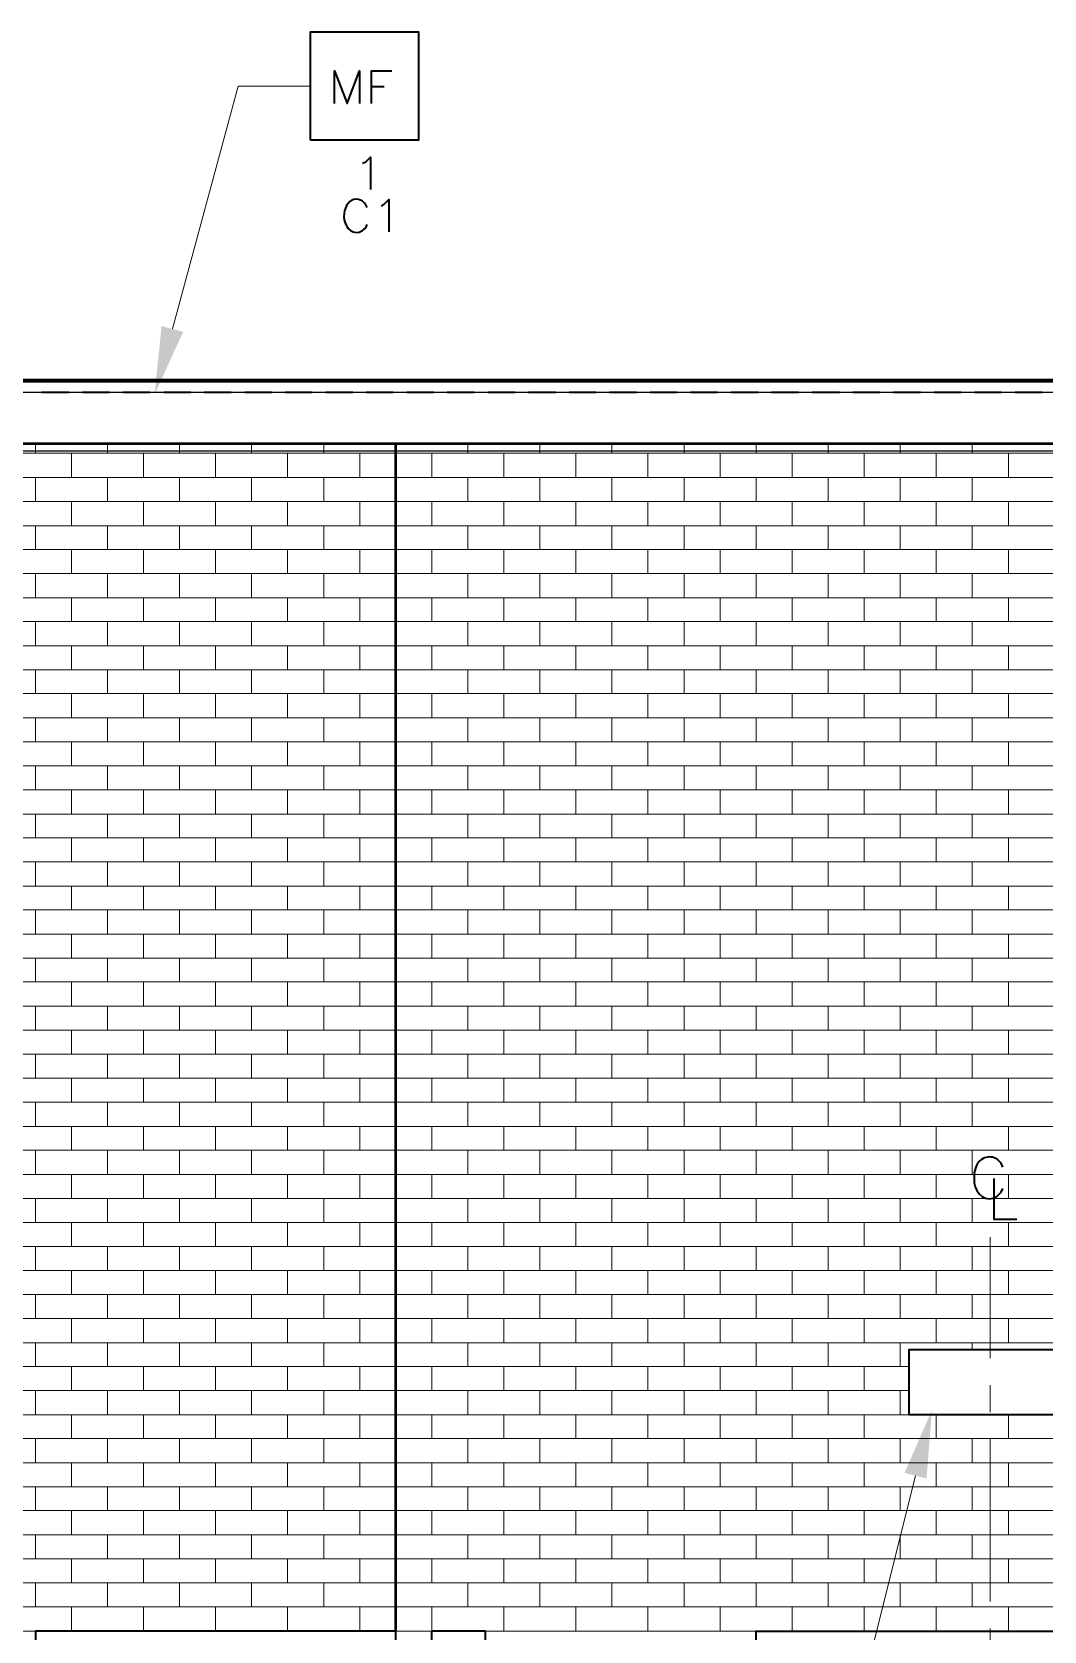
# Model space of a CAD drawing. Header units: inches. Extents: x 5 to 516, y -193 to 129.
# Drawn here: x 113.77 to 123.13, y -90.95 to -76.16 of the extents above; entities that cross this region are included whole.
import ezdxf

# ---------------------------------------------------------------- set-up
doc = ezdxf.new("R2010")
doc.units = ezdxf.units.IN
doc.header["$MEASUREMENT"] = 0
for name, color, linetype in [('Highlight', 210, 'Continuous'), ('PDF4_Geometry', 7, 'Continuous'), ('PDF4_Solid Fills', 7, 'Continuous')]:
    doc.layers.add(name, color=color, linetype=linetype)

msp = doc.modelspace()

# ---------------------------------------------------------------- linework, layer by layer
at = {"layer": 'Highlight'}
for p, q in [((23.3387434, -79.4896516), (137.6392915, -79.4896516)), ((23.3387518, -80.0329832), (138.0451299, -80.0329832))]:
    msp.add_line(p, q, dxfattribs=at)
at = {"layer": 'PDF4_Geometry', "lineweight": 35}
for points in [[(116.3420891, -77.1596478), (116.3420891, -76.1596478), (117.3420892, -76.1596478), (117.3420892, -77.1596478)], [(123.3820914, -88.3463172), (123.3820914, -88.9496506), (121.8820913, -88.9496506), (121.8820913, -88.3463172)], [(117.4620911, -90.9496507), (117.4620911, -91.4496508), (117.9620911, -91.4496508), (117.9620911, -90.9496507)]]:
    msp.add_lwpolyline(points, close=True, dxfattribs=at)
for points in [[(116.5654235, -76.8196481), (116.5654235, -76.5196481), (116.6820902, -76.8196481), (116.7954235, -76.5196481), (116.7954235, -76.8196481)], [(116.9087565, -76.8196481), (116.9087565, -76.5196481), (117.0954231, -76.5196481)], [(116.9087565, -76.6629844), (117.0254231, -76.6629844)], [(116.8254231, -77.3729827), (116.8554231, -77.3596494), (116.8987565, -77.316316), (116.8987565, -77.616316)], [(116.9987562, -77.7696502), (117.0254229, -77.7529835), (117.0687562, -77.7096502), (117.0687562, -78.0096502)], [(116.8254247, -77.9963163), (116.8554248, -77.9696497), (116.8687581, -77.9396497)], [(113.8587583, -79.4896516), (114.1087583, -79.4896516)], [(114.2354232, -79.4896516), (114.4854232, -79.4896516)], [(114.6087583, -79.4896516), (114.8587583, -79.4896516)], [(114.9854232, -79.4896516), (115.2354233, -79.4896516)], [(115.3587584, -79.4896516), (115.6087584, -79.4896516)], [(115.7354233, -79.4896516), (115.9854233, -79.4896516)], [(116.1087584, -79.4896516), (116.3587585, -79.4896516)], [(116.4854234, -79.4896516), (116.7354234, -79.4896516)], [(116.8587585, -79.4896516), (117.1087585, -79.4896516)], [(117.2354234, -79.4896516), (117.4854234, -79.4896516)], [(117.6087586, -79.4896516), (117.8587586, -79.4896516)], [(117.9854235, -79.4896516), (118.2354235, -79.4896516)], [(118.3587586, -79.4896516), (118.6087586, -79.4896516)], [(118.7354235, -79.4896516), (118.9854236, -79.4896516)], [(119.1087587, -79.4896516), (119.3587587, -79.4896516)], [(119.4854236, -79.4896516), (119.7354236, -79.4896516)], [(119.8587587, -79.4896516), (120.1087588, -79.4896516)], [(120.2354237, -79.4896516), (120.4854237, -79.4896516)], [(120.6087588, -79.4896516), (120.8587588, -79.4896516)], [(120.9854237, -79.4896516), (121.2354237, -79.4896516)], [(121.3587589, -79.4896516), (121.6087589, -79.4896516)], [(121.7354238, -79.4896516), (121.9854238, -79.4896516)], [(122.1120921, -79.4896516), (122.3620921, -79.4896516)], [(122.4854238, -79.4896516), (122.7354239, -79.4896516)], [(122.8620922, -79.4896516), (123.1120922, -79.4896516)], [(122.6654233, -86.7629845), (122.6654233, -87.1396512), (122.8787567, -87.1396512)], [(122.6954233, -86.9263153), (122.73209, -86.8896486), (122.7487567, -86.8563153)], [(117.1320909, -98.2829846), (117.1320909, -90.9496507), (113.7987573, -90.9496507), (113.7987573, -98.2829846)], [(120.4654245, -98.2829846), (120.4654245, -90.9496507), (124.7987582, -90.9496507), (124.7987582, -98.2829846)]]:
    msp.add_lwpolyline(points, dxfattribs=at)
at = {"layer": 'PDF4_Geometry', "lineweight": 15}
for points in [[(115.0654234, -78.9063182), (115.6754234, -76.6596514), (116.3420902, -76.6596514)], [(113.7987573, -80.0563156), (113.7987573, -79.9696489)], [(114.465424, -80.0563156), (114.465424, -79.9696489)], [(115.1320907, -80.0563156), (115.1320907, -79.9696489)], [(115.7987575, -80.0563156), (115.7987575, -79.9696489)], [(116.4654242, -80.0563156), (116.4654242, -79.9696489)], [(117.1320909, -80.0563156), (117.1320909, -79.9696489)], [(117.7987576, -80.0563156), (117.7987576, -79.9696489)], [(118.4654243, -80.0563156), (118.4654243, -79.9696489)], [(119.1320911, -80.0563156), (119.1320911, -79.9696489)], [(119.7987578, -80.0563156), (119.7987578, -79.9696489)], [(120.4654245, -80.0563156), (120.4654245, -79.9696489)], [(121.1320912, -80.0563156), (121.1320912, -79.9696489)], [(121.7987579, -80.0563156), (121.7987579, -79.9696489)], [(122.4654247, -80.0563156), (122.4654247, -79.9696489)], [(107.4654268, -80.0563154), (117.1320943, -80.0563154), (124.7987616, -80.0563154), (132.1320955, -80.0563154)], [(114.1320907, -80.27965), (114.1320907, -80.0563166)], [(114.7987574, -80.27965), (114.7987574, -80.0563166)], [(115.4654241, -80.27965), (115.4654241, -80.0563166)], [(116.1320908, -80.27965), (116.1320908, -80.0563166)], [(116.7987575, -80.27965), (116.7987575, -80.0563166)], [(117.4654243, -80.27965), (117.4654243, -80.0563166)], [(118.132091, -80.27965), (118.132091, -80.0563166)], [(118.7987577, -80.27965), (118.7987577, -80.0563166)], [(119.4654244, -80.27965), (119.4654244, -80.0563166)], [(120.1320911, -80.27965), (120.1320911, -80.0563166)], [(120.7987579, -80.27965), (120.7987579, -80.0563166)], [(121.4654246, -80.27965), (121.4654246, -80.0563166)], [(122.1320913, -80.27965), (122.1320913, -80.0563166)], [(122.798758, -80.27965), (122.798758, -80.0563166)], [(107.4654268, -80.2796488), (117.1320943, -80.2796488), (124.7987616, -80.2796488), (132.1320955, -80.2796488)], [(113.7987573, -80.5029844), (113.7987573, -80.2796511)], [(114.465424, -80.5029844), (114.465424, -80.2796511)], [(115.1320907, -80.5029844), (115.1320907, -80.2796511)], [(115.7987575, -80.5029844), (115.7987575, -80.2796511)], [(116.4654242, -80.5029844), (116.4654242, -80.2796511)], [(117.1320909, -80.5029844), (117.1320909, -80.2796511)], [(117.7987576, -80.5029844), (117.7987576, -80.2796511)], [(118.4654243, -80.5029844), (118.4654243, -80.2796511)], [(119.1320911, -80.5029844), (119.1320911, -80.2796511)], [(119.7987578, -80.5029844), (119.7987578, -80.2796511)], [(120.4654245, -80.5029844), (120.4654245, -80.2796511)], [(121.1320912, -80.5029844), (121.1320912, -80.2796511)], [(121.7987579, -80.5029844), (121.7987579, -80.2796511)], [(122.4654247, -80.5029844), (122.4654247, -80.2796511)], [(107.4654268, -80.5029821), (117.1320943, -80.5029821), (124.7987616, -80.5029821), (132.1320955, -80.5029821)], [(114.1320907, -80.7263155), (114.1320907, -80.5029821)], [(114.7987574, -80.7263155), (114.7987574, -80.5029821)], [(115.4654241, -80.7263155), (115.4654241, -80.5029821)], [(116.1320908, -80.7263155), (116.1320908, -80.5029821)], [(116.7987575, -80.7263155), (116.7987575, -80.5029821)], [(117.4654243, -80.7263155), (117.4654243, -80.5029821)], [(118.132091, -80.7263155), (118.132091, -80.5029821)], [(118.7987577, -80.7263155), (118.7987577, -80.5029821)], [(119.4654244, -80.7263155), (119.4654244, -80.5029821)], [(120.1320911, -80.7263155), (120.1320911, -80.5029821)], [(120.7987579, -80.7263155), (120.7987579, -80.5029821)], [(121.4654246, -80.7263155), (121.4654246, -80.5029821)], [(122.1320913, -80.7263155), (122.1320913, -80.5029821)], [(122.798758, -80.7263155), (122.798758, -80.5029821)], [(107.4654268, -80.7263155), (117.1320943, -80.7263155), (124.7987616, -80.7263155), (132.1320955, -80.7263155)], [(113.7987573, -80.9463167), (113.7987573, -80.7263167)], [(114.465424, -80.9463167), (114.465424, -80.7263167)], [(115.1320907, -80.9463167), (115.1320907, -80.7263167)], [(115.7987575, -80.9463167), (115.7987575, -80.7263167)], [(116.4654242, -80.9463167), (116.4654242, -80.7263167)], [(117.1320909, -80.9463167), (117.1320909, -80.7263167)], [(117.7987576, -80.9463167), (117.7987576, -80.7263167)], [(118.4654243, -80.9463167), (118.4654243, -80.7263167)], [(119.1320911, -80.9463167), (119.1320911, -80.7263167)], [(119.7987578, -80.9463167), (119.7987578, -80.7263167)], [(120.4654245, -80.9463167), (120.4654245, -80.7263167)], [(121.1320912, -80.9463167), (121.1320912, -80.7263167)], [(121.7987579, -80.9463167), (121.7987579, -80.7263167)], [(122.4654247, -80.9463167), (122.4654247, -80.7263167)], [(107.4654268, -80.9463155), (117.1320943, -80.9463155), (124.7987616, -80.9463155), (132.1320955, -80.9463155)], [(114.1320907, -81.1696511), (114.1320907, -80.9463178)], [(114.7987574, -81.1696511), (114.7987574, -80.9463178)], [(115.4654241, -81.1696511), (115.4654241, -80.9463178)], [(116.1320908, -81.1696511), (116.1320908, -80.9463178)], [(116.7987575, -81.1696511), (116.7987575, -80.9463178)], [(117.4654243, -81.1696511), (117.4654243, -80.9463178)], [(118.132091, -81.1696511), (118.132091, -80.9463178)], [(118.7987577, -81.1696511), (118.7987577, -80.9463178)], [(119.4654244, -81.1696511), (119.4654244, -80.9463178)], [(120.1320911, -81.1696511), (120.1320911, -80.9463178)], [(120.7987579, -81.1696511), (120.7987579, -80.9463178)], [(121.4654246, -81.1696511), (121.4654246, -80.9463178)], [(122.1320913, -81.1696511), (122.1320913, -80.9463178)], [(122.798758, -81.1696511), (122.798758, -80.9463178)], [(107.4654268, -81.1696488), (117.1320943, -81.1696488), (124.7987616, -81.1696488), (132.1320955, -81.1696488)], [(113.7987573, -81.3929822), (113.7987573, -81.1696488)], [(114.465424, -81.3929822), (114.465424, -81.1696488)], [(115.1320907, -81.3929822), (115.1320907, -81.1696488)], [(115.7987575, -81.3929822), (115.7987575, -81.1696488)], [(116.4654242, -81.3929822), (116.4654242, -81.1696488)], [(117.1320909, -81.3929822), (117.1320909, -81.1696488)], [(117.7987576, -81.3929822), (117.7987576, -81.1696488)], [(118.4654243, -81.3929822), (118.4654243, -81.1696488)], [(119.1320911, -81.3929822), (119.1320911, -81.1696488)], [(119.7987578, -81.3929822), (119.7987578, -81.1696488)], [(120.4654245, -81.3929822), (120.4654245, -81.1696488)], [(121.1320912, -81.3929822), (121.1320912, -81.1696488)], [(121.7987579, -81.3929822), (121.7987579, -81.1696488)], [(122.4654247, -81.3929822), (122.4654247, -81.1696488)], [(107.4654268, -81.3929822), (117.1320943, -81.3929822), (124.7987616, -81.3929822), (132.1320955, -81.3929822)], [(114.1320907, -81.6129834), (114.1320907, -81.3929834)], [(114.7987574, -81.6129834), (114.7987574, -81.3929834)], [(115.4654241, -81.6129834), (115.4654241, -81.3929834)], [(116.1320908, -81.6129834), (116.1320908, -81.3929834)], [(116.7987575, -81.6129834), (116.7987575, -81.3929834)], [(117.4654243, -81.6129834), (117.4654243, -81.3929834)], [(118.132091, -81.6129834), (118.132091, -81.3929834)], [(118.7987577, -81.6129834), (118.7987577, -81.3929834)], [(119.4654244, -81.6129834), (119.4654244, -81.3929834)], [(120.1320911, -81.6129834), (120.1320911, -81.3929834)], [(120.7987579, -81.6129834), (120.7987579, -81.3929834)], [(121.4654246, -81.6129834), (121.4654246, -81.3929834)], [(122.1320913, -81.6129834), (122.1320913, -81.3929834)], [(122.798758, -81.6129834), (122.798758, -81.3929834)], [(107.4654268, -81.6129822), (117.1320943, -81.6129822), (124.7987616, -81.6129822), (132.1320955, -81.6129822)], [(113.7987573, -81.8363179), (113.7987573, -81.6129845)], [(114.465424, -81.8363179), (114.465424, -81.6129845)], [(115.1320907, -81.8363179), (115.1320907, -81.6129845)], [(115.7987575, -81.8363179), (115.7987575, -81.6129845)], [(116.4654242, -81.8363179), (116.4654242, -81.6129845)], [(117.1320909, -81.8363179), (117.1320909, -81.6129845)], [(117.7987576, -81.8363179), (117.7987576, -81.6129845)], [(118.4654243, -81.8363179), (118.4654243, -81.6129845)], [(119.1320911, -81.8363179), (119.1320911, -81.6129845)], [(119.7987578, -81.8363179), (119.7987578, -81.6129845)], [(120.4654245, -81.8363179), (120.4654245, -81.6129845)], [(121.1320912, -81.8363179), (121.1320912, -81.6129845)], [(121.7987579, -81.8363179), (121.7987579, -81.6129845)], [(122.4654247, -81.8363179), (122.4654247, -81.6129845)], [(107.4654268, -81.8363156), (117.1320943, -81.8363156), (124.7987616, -81.8363156), (132.1320955, -81.8363156)], [(114.1320907, -82.0596489), (114.1320907, -81.8363156)], [(114.7987574, -82.0596489), (114.7987574, -81.8363156)], [(115.4654241, -82.0596489), (115.4654241, -81.8363156)], [(116.1320908, -82.0596489), (116.1320908, -81.8363156)], [(116.7987575, -82.0596489), (116.7987575, -81.8363156)], [(117.4654243, -82.0596489), (117.4654243, -81.8363156)], [(118.132091, -82.0596489), (118.132091, -81.8363156)], [(118.7987577, -82.0596489), (118.7987577, -81.8363156)], [(119.4654244, -82.0596489), (119.4654244, -81.8363156)], [(120.1320911, -82.0596489), (120.1320911, -81.8363156)], [(120.7987579, -82.0596489), (120.7987579, -81.8363156)], [(121.4654246, -82.0596489), (121.4654246, -81.8363156)], [(122.1320913, -82.0596489), (122.1320913, -81.8363156)], [(122.798758, -82.0596489), (122.798758, -81.8363156)], [(107.4654268, -82.0596489), (117.1320943, -82.0596489), (124.7987616, -82.0596489), (132.1320955, -82.0596489)], [(113.7987573, -82.2796502), (113.7987573, -82.0596501)], [(114.465424, -82.2796502), (114.465424, -82.0596501)], [(115.1320907, -82.2796502), (115.1320907, -82.0596501)], [(115.7987575, -82.2796502), (115.7987575, -82.0596501)], [(116.4654242, -82.2796502), (116.4654242, -82.0596501)], [(117.1320909, -82.2796502), (117.1320909, -82.0596501)], [(117.7987576, -82.2796502), (117.7987576, -82.0596501)], [(118.4654243, -82.2796502), (118.4654243, -82.0596501)], [(119.1320911, -82.2796502), (119.1320911, -82.0596501)], [(119.7987578, -82.2796502), (119.7987578, -82.0596501)], [(120.4654245, -82.2796502), (120.4654245, -82.0596501)], [(121.1320912, -82.2796502), (121.1320912, -82.0596501)], [(121.7987579, -82.2796502), (121.7987579, -82.0596501)], [(122.4654247, -82.2796502), (122.4654247, -82.0596501)], [(107.4654268, -82.2796489), (117.1320943, -82.2796489), (124.7987616, -82.2796489), (132.1320955, -82.2796489)], [(114.1320907, -82.5029846), (114.1320907, -82.2796512)], [(114.7987574, -82.5029846), (114.7987574, -82.2796512)], [(115.4654241, -82.5029846), (115.4654241, -82.2796512)], [(116.1320908, -82.5029846), (116.1320908, -82.2796512)], [(116.7987575, -82.5029846), (116.7987575, -82.2796512)], [(117.4654243, -82.5029846), (117.4654243, -82.2796512)], [(118.132091, -82.5029846), (118.132091, -82.2796512)], [(118.7987577, -82.5029846), (118.7987577, -82.2796512)], [(119.4654244, -82.5029846), (119.4654244, -82.2796512)], [(120.1320911, -82.5029846), (120.1320911, -82.2796512)], [(120.7987579, -82.5029846), (120.7987579, -82.2796512)], [(121.4654246, -82.5029846), (121.4654246, -82.2796512)], [(122.1320913, -82.5029846), (122.1320913, -82.2796512)], [(122.798758, -82.5029846), (122.798758, -82.2796512)], [(107.4654268, -82.5029823), (117.1320943, -82.5029823), (124.7987616, -82.5029823), (132.1320955, -82.5029823)], [(113.7987573, -82.7263156), (113.7987573, -82.5029823)], [(114.465424, -82.7263156), (114.465424, -82.5029823)], [(115.1320907, -82.7263156), (115.1320907, -82.5029823)], [(115.7987575, -82.7263156), (115.7987575, -82.5029823)], [(116.4654242, -82.7263156), (116.4654242, -82.5029823)], [(117.1320909, -82.7263156), (117.1320909, -82.5029823)], [(117.7987576, -82.7263156), (117.7987576, -82.5029823)], [(118.4654243, -82.7263156), (118.4654243, -82.5029823)], [(119.1320911, -82.7263156), (119.1320911, -82.5029823)], [(119.7987578, -82.7263156), (119.7987578, -82.5029823)], [(120.4654245, -82.7263156), (120.4654245, -82.5029823)], [(121.1320912, -82.7263156), (121.1320912, -82.5029823)], [(121.7987579, -82.7263156), (121.7987579, -82.5029823)], [(122.4654247, -82.7263156), (122.4654247, -82.5029823)], [(107.4654268, -82.7263156), (117.1320943, -82.7263156), (124.7987616, -82.7263156), (132.1320955, -82.7263156)], [(114.1320907, -82.9463169), (114.1320907, -82.7263169)], [(114.7987574, -82.9463169), (114.7987574, -82.7263169)], [(115.4654241, -82.9463169), (115.4654241, -82.7263169)], [(116.1320908, -82.9463169), (116.1320908, -82.7263169)], [(116.7987575, -82.9463169), (116.7987575, -82.7263169)], [(117.4654243, -82.9463169), (117.4654243, -82.7263169)], [(118.132091, -82.9463169), (118.132091, -82.7263169)], [(118.7987577, -82.9463169), (118.7987577, -82.7263169)], [(119.4654244, -82.9463169), (119.4654244, -82.7263169)], [(120.1320911, -82.9463169), (120.1320911, -82.7263169)], [(120.7987579, -82.9463169), (120.7987579, -82.7263169)], [(121.4654246, -82.9463169), (121.4654246, -82.7263169)], [(122.1320913, -82.9463169), (122.1320913, -82.7263169)], [(122.798758, -82.9463169), (122.798758, -82.7263169)], [(107.4654268, -82.9463156), (117.1320943, -82.9463156), (124.7987616, -82.9463156), (132.1320955, -82.9463156)], [(113.7987573, -83.1696513), (113.7987573, -82.946318)], [(114.465424, -83.1696513), (114.465424, -82.946318)], [(115.1320907, -83.1696513), (115.1320907, -82.946318)], [(115.7987575, -83.1696513), (115.7987575, -82.946318)], [(116.4654242, -83.1696513), (116.4654242, -82.946318)], [(117.1320909, -83.1696513), (117.1320909, -82.946318)], [(117.7987576, -83.1696513), (117.7987576, -82.946318)], [(118.4654243, -83.1696513), (118.4654243, -82.946318)], [(119.1320911, -83.1696513), (119.1320911, -82.946318)], [(119.7987578, -83.1696513), (119.7987578, -82.946318)], [(120.4654245, -83.1696513), (120.4654245, -82.946318)], [(121.1320912, -83.1696513), (121.1320912, -82.946318)], [(121.7987579, -83.1696513), (121.7987579, -82.946318)], [(122.4654247, -83.1696513), (122.4654247, -82.946318)], [(107.4654268, -83.169649), (117.1320943, -83.169649), (124.7987616, -83.169649), (132.1320955, -83.169649)], [(114.1320907, -83.3929824), (114.1320907, -83.169649)], [(114.7987574, -83.3929824), (114.7987574, -83.169649)], [(115.4654241, -83.3929824), (115.4654241, -83.169649)], [(116.1320908, -83.3929824), (116.1320908, -83.169649)], [(116.7987575, -83.3929824), (116.7987575, -83.169649)], [(117.4654243, -83.3929824), (117.4654243, -83.169649)], [(118.132091, -83.3929824), (118.132091, -83.169649)], [(118.7987577, -83.3929824), (118.7987577, -83.169649)], [(119.4654244, -83.3929824), (119.4654244, -83.169649)], [(120.1320911, -83.3929824), (120.1320911, -83.169649)], [(120.7987579, -83.3929824), (120.7987579, -83.169649)], [(121.4654246, -83.3929824), (121.4654246, -83.169649)], [(122.1320913, -83.3929824), (122.1320913, -83.169649)], [(122.798758, -83.3929824), (122.798758, -83.169649)], [(107.4654268, -83.3929824), (117.1320943, -83.3929824), (124.7987616, -83.3929824), (132.1320955, -83.3929824)], [(113.7987573, -83.6129836), (113.7987573, -83.3929836)], [(114.465424, -83.6129836), (114.465424, -83.3929836)], [(115.1320907, -83.6129836), (115.1320907, -83.3929836)], [(115.7987575, -83.6129836), (115.7987575, -83.3929836)], [(116.4654242, -83.6129836), (116.4654242, -83.3929836)], [(117.1320909, -83.6129836), (117.1320909, -83.3929836)], [(117.7987576, -83.6129836), (117.7987576, -83.3929836)], [(118.4654243, -83.6129836), (118.4654243, -83.3929836)], [(119.1320911, -83.6129836), (119.1320911, -83.3929836)], [(119.7987578, -83.6129836), (119.7987578, -83.3929836)], [(120.4654245, -83.6129836), (120.4654245, -83.3929836)], [(121.1320912, -83.6129836), (121.1320912, -83.3929836)], [(121.7987579, -83.6129836), (121.7987579, -83.3929836)], [(122.4654247, -83.6129836), (122.4654247, -83.3929836)], [(107.4654268, -83.6129823), (117.1320943, -83.6129823), (124.7987616, -83.6129823), (132.1320955, -83.6129823)], [(114.1320907, -83.836318), (114.1320907, -83.6129847)], [(114.7987574, -83.836318), (114.7987574, -83.6129847)], [(115.4654241, -83.836318), (115.4654241, -83.6129847)], [(116.1320908, -83.836318), (116.1320908, -83.6129847)], [(116.7987575, -83.836318), (116.7987575, -83.6129847)], [(117.4654243, -83.836318), (117.4654243, -83.6129847)], [(118.132091, -83.836318), (118.132091, -83.6129847)], [(118.7987577, -83.836318), (118.7987577, -83.6129847)], [(119.4654244, -83.836318), (119.4654244, -83.6129847)], [(120.1320911, -83.836318), (120.1320911, -83.6129847)], [(120.7987579, -83.836318), (120.7987579, -83.6129847)], [(121.4654246, -83.836318), (121.4654246, -83.6129847)], [(122.1320913, -83.836318), (122.1320913, -83.6129847)], [(122.798758, -83.836318), (122.798758, -83.6129847)], [(107.4654268, -83.8363159), (117.1320943, -83.8363159), (124.7987616, -83.8363159), (132.1320955, -83.8363159)], [(113.7987573, -84.0596491), (113.7987573, -83.8363157)], [(114.465424, -84.0596491), (114.465424, -83.8363157)], [(115.1320907, -84.0596491), (115.1320907, -83.8363157)], [(115.7987575, -84.0596491), (115.7987575, -83.8363157)], [(116.4654242, -84.0596491), (116.4654242, -83.8363157)], [(117.1320909, -84.0596491), (117.1320909, -83.8363157)], [(117.7987576, -84.0596491), (117.7987576, -83.8363157)], [(118.4654243, -84.0596491), (118.4654243, -83.8363157)], [(119.1320911, -84.0596491), (119.1320911, -83.8363157)], [(119.7987578, -84.0596491), (119.7987578, -83.8363157)], [(120.4654245, -84.0596491), (120.4654245, -83.8363157)], [(121.1320912, -84.0596491), (121.1320912, -83.8363157)], [(121.7987579, -84.0596491), (121.7987579, -83.8363157)], [(122.4654247, -84.0596491), (122.4654247, -83.8363157)], [(107.4654268, -84.0596491), (117.1320943, -84.0596491), (124.7987616, -84.0596491), (132.1320955, -84.0596491)], [(114.1320907, -84.2796503), (114.1320907, -84.0596503)], [(114.7987574, -84.2796503), (114.7987574, -84.0596503)], [(115.4654241, -84.2796503), (115.4654241, -84.0596503)], [(116.1320908, -84.2796503), (116.1320908, -84.0596503)], [(116.7987575, -84.2796503), (116.7987575, -84.0596503)], [(117.4654243, -84.2796503), (117.4654243, -84.0596503)], [(118.132091, -84.2796503), (118.132091, -84.0596503)], [(118.7987577, -84.2796503), (118.7987577, -84.0596503)], [(119.4654244, -84.2796503), (119.4654244, -84.0596503)], [(120.1320911, -84.2796503), (120.1320911, -84.0596503)], [(120.7987579, -84.2796503), (120.7987579, -84.0596503)], [(121.4654246, -84.2796503), (121.4654246, -84.0596503)], [(122.1320913, -84.2796503), (122.1320913, -84.0596503)], [(122.798758, -84.2796503), (122.798758, -84.0596503)], [(107.4654268, -84.279649), (117.1320943, -84.279649), (124.7987616, -84.279649), (132.1320955, -84.279649)], [(113.7987573, -84.5029847), (113.7987573, -84.2796514)], [(114.465424, -84.5029847), (114.465424, -84.2796514)], [(115.1320907, -84.5029847), (115.1320907, -84.2796514)], [(115.7987575, -84.5029847), (115.7987575, -84.2796514)], [(116.4654242, -84.5029847), (116.4654242, -84.2796514)], [(117.1320909, -84.5029847), (117.1320909, -84.2796514)], [(117.7987576, -84.5029847), (117.7987576, -84.2796514)], [(118.4654243, -84.5029847), (118.4654243, -84.2796514)], [(119.1320911, -84.5029847), (119.1320911, -84.2796514)], [(119.7987578, -84.5029847), (119.7987578, -84.2796514)], [(120.4654245, -84.5029847), (120.4654245, -84.2796514)], [(121.1320912, -84.5029847), (121.1320912, -84.2796514)], [(121.7987579, -84.5029847), (121.7987579, -84.2796514)], [(122.4654247, -84.5029847), (122.4654247, -84.2796514)], [(107.4654268, -84.5029826), (117.1320943, -84.5029826), (124.7987616, -84.5029826), (132.1320955, -84.5029826)], [(114.1320907, -84.7263158), (114.1320907, -84.5029824)], [(114.7987574, -84.7263158), (114.7987574, -84.5029824)], [(115.4654241, -84.7263158), (115.4654241, -84.5029824)], [(116.1320908, -84.7263158), (116.1320908, -84.5029824)], [(116.7987575, -84.7263158), (116.7987575, -84.5029824)], [(117.4654243, -84.7263158), (117.4654243, -84.5029824)], [(118.132091, -84.7263158), (118.132091, -84.5029824)], [(118.7987577, -84.7263158), (118.7987577, -84.5029824)], [(119.4654244, -84.7263158), (119.4654244, -84.5029824)], [(120.1320911, -84.7263158), (120.1320911, -84.5029824)], [(120.7987579, -84.7263158), (120.7987579, -84.5029824)], [(121.4654246, -84.7263158), (121.4654246, -84.5029824)], [(122.1320913, -84.7263158), (122.1320913, -84.5029824)], [(122.798758, -84.7263158), (122.798758, -84.5029824)], [(107.4654268, -84.7263158), (117.1320943, -84.7263158), (124.7987616, -84.7263158), (132.1320955, -84.7263158)], [(113.7987573, -84.946317), (113.7987573, -84.726317)], [(114.465424, -84.946317), (114.465424, -84.726317)], [(115.1320907, -84.946317), (115.1320907, -84.726317)], [(115.7987575, -84.946317), (115.7987575, -84.726317)], [(116.4654242, -84.946317), (116.4654242, -84.726317)], [(117.1320909, -84.946317), (117.1320909, -84.726317)], [(117.7987576, -84.946317), (117.7987576, -84.726317)], [(118.4654243, -84.946317), (118.4654243, -84.726317)], [(119.1320911, -84.946317), (119.1320911, -84.726317)], [(119.7987578, -84.946317), (119.7987578, -84.726317)], [(120.4654245, -84.946317), (120.4654245, -84.726317)], [(121.1320912, -84.946317), (121.1320912, -84.726317)], [(121.7987579, -84.946317), (121.7987579, -84.726317)], [(122.4654247, -84.946317), (122.4654247, -84.726317)], [(107.4654268, -84.9463158), (117.1320943, -84.9463158), (124.7987616, -84.9463158), (132.1320955, -84.9463158)], [(114.1320907, -85.1696515), (114.1320907, -84.9463181)], [(114.7987574, -85.1696515), (114.7987574, -84.9463181)], [(115.4654241, -85.1696515), (115.4654241, -84.9463181)], [(116.1320908, -85.1696515), (116.1320908, -84.9463181)], [(116.7987575, -85.1696515), (116.7987575, -84.9463181)], [(117.4654243, -85.1696515), (117.4654243, -84.9463181)], [(118.132091, -85.1696515), (118.132091, -84.9463181)], [(118.7987577, -85.1696515), (118.7987577, -84.9463181)], [(119.4654244, -85.1696515), (119.4654244, -84.9463181)], [(120.1320911, -85.1696515), (120.1320911, -84.9463181)], [(120.7987579, -85.1696515), (120.7987579, -84.9463181)], [(121.4654246, -85.1696515), (121.4654246, -84.9463181)], [(122.1320913, -85.1696515), (122.1320913, -84.9463181)], [(122.798758, -85.1696515), (122.798758, -84.9463181)], [(107.4654268, -85.1696493), (117.1320943, -85.1696493), (124.7987616, -85.1696493), (132.1320955, -85.1696493)], [(113.7987573, -85.3929825), (113.7987573, -85.1696492)], [(114.465424, -85.3929825), (114.465424, -85.1696492)], [(115.1320907, -85.3929825), (115.1320907, -85.1696492)], [(115.7987575, -85.3929825), (115.7987575, -85.1696492)], [(116.4654242, -85.3929825), (116.4654242, -85.1696492)], [(117.1320909, -85.3929825), (117.1320909, -85.1696492)], [(117.7987576, -85.3929825), (117.7987576, -85.1696492)], [(118.4654243, -85.3929825), (118.4654243, -85.1696492)], [(119.1320911, -85.3929825), (119.1320911, -85.1696492)], [(119.7987578, -85.3929825), (119.7987578, -85.1696492)], [(120.4654245, -85.3929825), (120.4654245, -85.1696492)], [(121.1320912, -85.3929825), (121.1320912, -85.1696492)], [(121.7987579, -85.3929825), (121.7987579, -85.1696492)], [(122.4654247, -85.3929825), (122.4654247, -85.1696492)], [(107.4654268, -85.3929825), (117.1320943, -85.3929825), (124.7987616, -85.3929825), (132.1320955, -85.3929825)], [(114.1320907, -85.6129838), (114.1320907, -85.3929837)], [(114.7987574, -85.6129838), (114.7987574, -85.3929837)], [(115.4654241, -85.6129838), (115.4654241, -85.3929837)], [(116.1320908, -85.6129838), (116.1320908, -85.3929837)], [(116.7987575, -85.6129838), (116.7987575, -85.3929837)], [(117.4654243, -85.6129838), (117.4654243, -85.3929837)], [(118.132091, -85.6129838), (118.132091, -85.3929837)], [(118.7987577, -85.6129838), (118.7987577, -85.3929837)], [(119.4654244, -85.6129838), (119.4654244, -85.3929837)], [(120.1320911, -85.6129838), (120.1320911, -85.3929837)], [(120.7987579, -85.6129838), (120.7987579, -85.3929837)], [(121.4654246, -85.6129838), (121.4654246, -85.3929837)], [(122.1320913, -85.6129838), (122.1320913, -85.3929837)], [(122.798758, -85.6129838), (122.798758, -85.3929837)], [(107.4654268, -85.6129825), (117.1320943, -85.6129825), (124.7987616, -85.6129825), (132.1320955, -85.6129825)], [(113.7987573, -85.8363182), (113.7987573, -85.6129848)], [(114.465424, -85.8363182), (114.465424, -85.6129848)], [(115.1320907, -85.8363182), (115.1320907, -85.6129848)], [(115.7987575, -85.8363182), (115.7987575, -85.6129848)], [(116.4654242, -85.8363182), (116.4654242, -85.6129848)], [(117.1320909, -85.8363182), (117.1320909, -85.6129848)], [(117.7987576, -85.8363182), (117.7987576, -85.6129848)], [(118.4654243, -85.8363182), (118.4654243, -85.6129848)], [(119.1320911, -85.8363182), (119.1320911, -85.6129848)], [(119.7987578, -85.8363182), (119.7987578, -85.6129848)], [(120.4654245, -85.8363182), (120.4654245, -85.6129848)], [(121.1320912, -85.8363182), (121.1320912, -85.6129848)], [(121.7987579, -85.8363182), (121.7987579, -85.6129848)], [(122.4654247, -85.8363182), (122.4654247, -85.6129848)], [(107.4654268, -85.8363161), (117.1320943, -85.8363161), (124.7987616, -85.8363161), (132.1320955, -85.8363161)], [(114.1320907, -86.0596492), (114.1320907, -85.8363159)], [(114.7987574, -86.0596492), (114.7987574, -85.8363159)], [(115.4654241, -86.0596492), (115.4654241, -85.8363159)], [(116.1320908, -86.0596492), (116.1320908, -85.8363159)], [(116.7987575, -86.0596492), (116.7987575, -85.8363159)], [(117.4654243, -86.0596492), (117.4654243, -85.8363159)], [(118.132091, -86.0596492), (118.132091, -85.8363159)], [(118.7987577, -86.0596492), (118.7987577, -85.8363159)], [(119.4654244, -86.0596492), (119.4654244, -85.8363159)], [(120.1320911, -86.0596492), (120.1320911, -85.8363159)], [(120.7987579, -86.0596492), (120.7987579, -85.8363159)], [(121.4654246, -86.0596492), (121.4654246, -85.8363159)], [(122.1320913, -86.0596492), (122.1320913, -85.8363159)], [(122.798758, -86.0596492), (122.798758, -85.8363159)], [(107.4654268, -86.0596492), (117.1320943, -86.0596492), (124.7987616, -86.0596492), (132.1320955, -86.0596492)], [(113.7987573, -86.2829837), (113.7987573, -86.0596503)], [(114.465424, -86.2829837), (114.465424, -86.0596503)], [(115.1320907, -86.2829837), (115.1320907, -86.0596503)], [(115.7987575, -86.2829837), (115.7987575, -86.0596503)], [(116.4654242, -86.2829837), (116.4654242, -86.0596503)], [(117.1320909, -86.2829837), (117.1320909, -86.0596503)], [(117.7987576, -86.2829837), (117.7987576, -86.0596503)], [(118.4654243, -86.2829837), (118.4654243, -86.0596503)], [(119.1320911, -86.2829837), (119.1320911, -86.0596503)], [(119.7987578, -86.2829837), (119.7987578, -86.0596503)], [(120.4654245, -86.2829837), (120.4654245, -86.0596503)], [(121.1320912, -86.2829837), (121.1320912, -86.0596503)], [(121.7987579, -86.2829837), (121.7987579, -86.0596503)], [(122.4654247, -86.2829837), (122.4654247, -86.0596503)], [(107.4654268, -86.2829824), (117.1320943, -86.2829824), (124.7987616, -86.2829824), (132.1320955, -86.2829824)], [(114.1320907, -86.5029849), (114.1320907, -86.2829849)], [(114.7987574, -86.5029849), (114.7987574, -86.2829849)], [(115.4654241, -86.5029849), (115.4654241, -86.2829849)], [(116.1320908, -86.5029849), (116.1320908, -86.2829849)], [(116.7987575, -86.5029849), (116.7987575, -86.2829849)], [(117.4654243, -86.5029849), (117.4654243, -86.2829849)], [(118.132091, -86.5029849), (118.132091, -86.2829849)], [(118.7987577, -86.5029849), (118.7987577, -86.2829849)], [(119.4654244, -86.5029849), (119.4654244, -86.2829849)], [(120.1320911, -86.5029849), (120.1320911, -86.2829849)], [(120.7987579, -86.5029849), (120.7987579, -86.2829849)], [(121.4654246, -86.5029849), (121.4654246, -86.2829849)], [(122.1320913, -86.5029849), (122.1320913, -86.2829849)], [(122.798758, -86.5029849), (122.798758, -86.2829849)], [(107.4654268, -86.5029828), (117.1320943, -86.5029828), (124.7987616, -86.5029828), (132.1320955, -86.5029828)], [(113.7987573, -86.726316), (113.7987573, -86.5029826)], [(114.465424, -86.726316), (114.465424, -86.5029826)], [(115.1320907, -86.726316), (115.1320907, -86.5029826)], [(115.7987575, -86.726316), (115.7987575, -86.5029826)], [(116.4654242, -86.726316), (116.4654242, -86.5029826)], [(117.1320909, -86.726316), (117.1320909, -86.5029826)], [(117.7987576, -86.726316), (117.7987576, -86.5029826)], [(118.4654243, -86.726316), (118.4654243, -86.5029826)], [(119.1320911, -86.726316), (119.1320911, -86.5029826)], [(119.7987578, -86.726316), (119.7987578, -86.5029826)], [(120.4654245, -86.726316), (120.4654245, -86.5029826)], [(121.1320912, -86.726316), (121.1320912, -86.5029826)], [(121.7987579, -86.726316), (121.7987579, -86.5029826)], [(122.4654247, -86.726316), (122.4654247, -86.5029826)], [(107.4654268, -86.726316), (117.1320943, -86.726316), (124.7987616, -86.726316), (132.1320955, -86.726316)], [(114.1320907, -86.9496504), (114.1320907, -86.726317)], [(114.7987574, -86.9496504), (114.7987574, -86.726317)], [(115.4654241, -86.9496504), (115.4654241, -86.726317)], [(116.1320908, -86.9496504), (116.1320908, -86.726317)], [(116.7987575, -86.9496504), (116.7987575, -86.726317)], [(117.4654243, -86.9496504), (117.4654243, -86.726317)], [(118.132091, -86.9496504), (118.132091, -86.726317)], [(118.7987577, -86.9496504), (118.7987577, -86.726317)], [(119.4654244, -86.9496504), (119.4654244, -86.726317)], [(120.1320911, -86.9496504), (120.1320911, -86.726317)], [(120.7987579, -86.9496504), (120.7987579, -86.726317)], [(121.4654246, -86.9496504), (121.4654246, -86.726317)], [(122.1320913, -86.9496504), (122.1320913, -86.726317)], [(122.798758, -86.9496504), (122.798758, -86.726317)], [(107.4654268, -86.9496491), (117.1320943, -86.9496491), (124.7987616, -86.9496491), (132.1320955, -86.9496491)], [(113.7987573, -87.1696516), (113.7987573, -86.9496516)], [(114.465424, -87.1696516), (114.465424, -86.9496516)], [(115.1320907, -87.1696516), (115.1320907, -86.9496516)], [(115.7987575, -87.1696516), (115.7987575, -86.9496516)], [(116.4654242, -87.1696516), (116.4654242, -86.9496516)], [(117.1320909, -87.1696516), (117.1320909, -86.9496516)], [(117.7987576, -87.1696516), (117.7987576, -86.9496516)], [(118.4654243, -87.1696516), (118.4654243, -86.9496516)], [(119.1320911, -87.1696516), (119.1320911, -86.9496516)], [(119.7987578, -87.1696516), (119.7987578, -86.9496516)], [(120.4654245, -87.1696516), (120.4654245, -86.9496516)], [(121.1320912, -87.1696516), (121.1320912, -86.9496516)], [(121.7987579, -87.1696516), (121.7987579, -86.9496516)], [(122.4654247, -87.1696516), (122.4654247, -86.9496516)], [(107.4654268, -87.1696495), (117.1320943, -87.1696495), (124.7987616, -87.1696495), (132.1320955, -87.1696495)], [(114.1320907, -87.3929827), (114.1320907, -87.1696493)], [(114.7987574, -87.3929827), (114.7987574, -87.1696493)], [(115.4654241, -87.3929827), (115.4654241, -87.1696493)], [(116.1320908, -87.3929827), (116.1320908, -87.1696493)], [(116.7987575, -87.3929827), (116.7987575, -87.1696493)], [(117.4654243, -87.3929827), (117.4654243, -87.1696493)], [(118.132091, -87.3929827), (118.132091, -87.1696493)], [(118.7987577, -87.3929827), (118.7987577, -87.1696493)], [(119.4654244, -87.3929827), (119.4654244, -87.1696493)], [(120.1320911, -87.3929827), (120.1320911, -87.1696493)], [(120.7987579, -87.3929827), (120.7987579, -87.1696493)], [(121.4654246, -87.3929827), (121.4654246, -87.1696493)], [(122.1320913, -87.3929827), (122.1320913, -87.1696493)], [(122.798758, -87.3929827), (122.798758, -87.1696493)], [(107.4654268, -87.3929827), (117.1320943, -87.3929827), (124.7987616, -87.3929827), (132.1320955, -87.3929827)], [(113.7987573, -87.6163171), (113.7987573, -87.3929838)], [(114.465424, -87.6163171), (114.465424, -87.3929838)], [(115.1320907, -87.6163171), (115.1320907, -87.3929838)], [(115.7987575, -87.6163171), (115.7987575, -87.3929838)], [(116.4654242, -87.6163171), (116.4654242, -87.3929838)], [(117.1320909, -87.6163171), (117.1320909, -87.3929838)], [(117.7987576, -87.6163171), (117.7987576, -87.3929838)], [(118.4654243, -87.6163171), (118.4654243, -87.3929838)], [(119.1320911, -87.6163171), (119.1320911, -87.3929838)], [(119.7987578, -87.6163171), (119.7987578, -87.3929838)], [(120.4654245, -87.6163171), (120.4654245, -87.3929838)], [(121.1320912, -87.6163171), (121.1320912, -87.3929838)], [(121.7987579, -87.6163171), (121.7987579, -87.3929838)], [(122.4654247, -87.6163171), (122.4654247, -87.3929838)], [(122.6320913, -87.3063161), (122.6320913, -88.4263162)], [(107.4654268, -87.6163162), (117.1320943, -87.6163162), (124.7987616, -87.6163162), (132.1320955, -87.6163162)], [(114.1320907, -87.8363183), (114.1320907, -87.6163183)], [(114.7987574, -87.8363183), (114.7987574, -87.6163183)], [(115.4654241, -87.8363183), (115.4654241, -87.6163183)], [(116.1320908, -87.8363183), (116.1320908, -87.6163183)], [(116.7987575, -87.8363183), (116.7987575, -87.6163183)], [(117.4654243, -87.8363183), (117.4654243, -87.6163183)], [(118.132091, -87.8363183), (118.132091, -87.6163183)], [(118.7987577, -87.8363183), (118.7987577, -87.6163183)], [(119.4654244, -87.8363183), (119.4654244, -87.6163183)], [(120.1320911, -87.8363183), (120.1320911, -87.6163183)], [(120.7987579, -87.8363183), (120.7987579, -87.6163183)], [(121.4654246, -87.8363183), (121.4654246, -87.6163183)], [(122.1320913, -87.8363183), (122.1320913, -87.6163183)], [(122.798758, -87.8363183), (122.798758, -87.6163183)], [(107.4654268, -87.8363158), (117.1320943, -87.8363158), (124.7987616, -87.8363158), (132.1320955, -87.8363158)], [(113.7987573, -88.0596494), (113.7987573, -87.836316)], [(114.465424, -88.0596494), (114.465424, -87.836316)], [(115.1320907, -88.0596494), (115.1320907, -87.836316)], [(115.7987575, -88.0596494), (115.7987575, -87.836316)], [(116.4654242, -88.0596494), (116.4654242, -87.836316)], [(117.1320909, -88.0596494), (117.1320909, -87.836316)], [(117.7987576, -88.0596494), (117.7987576, -87.836316)], [(118.4654243, -88.0596494), (118.4654243, -87.836316)], [(119.1320911, -88.0596494), (119.1320911, -87.836316)], [(119.7987578, -88.0596494), (119.7987578, -87.836316)], [(120.4654245, -88.0596494), (120.4654245, -87.836316)], [(121.1320912, -88.0596494), (121.1320912, -87.836316)], [(121.7987579, -88.0596494), (121.7987579, -87.836316)], [(122.4654247, -88.0596494), (122.4654247, -87.836316)], [(107.4654268, -88.0596494), (117.1320943, -88.0596494), (124.7987616, -88.0596494), (132.1320955, -88.0596494)], [(114.1320907, -88.2829838), (114.1320907, -88.0596505)], [(114.7987574, -88.2829838), (114.7987574, -88.0596505)], [(115.4654241, -88.2829838), (115.4654241, -88.0596505)], [(116.1320908, -88.2829838), (116.1320908, -88.0596505)], [(116.7987575, -88.2829838), (116.7987575, -88.0596505)], [(117.4654243, -88.2829838), (117.4654243, -88.0596505)], [(118.132091, -88.2829838), (118.132091, -88.0596505)], [(118.7987577, -88.2829838), (118.7987577, -88.0596505)], [(119.4654244, -88.2829838), (119.4654244, -88.0596505)], [(120.1320911, -88.2829838), (120.1320911, -88.0596505)], [(120.7987579, -88.2829838), (120.7987579, -88.0596505)], [(121.4654246, -88.2829838), (121.4654246, -88.0596505)], [(122.1320913, -88.2829838), (122.1320913, -88.0596505)], [(122.798758, -88.2829838), (122.798758, -88.0596505)], [(107.4654268, -88.282983), (117.1320943, -88.282983), (124.7987616, -88.282983), (132.1320955, -88.282983)], [(113.7987573, -88.5029851), (113.7987573, -88.2829851)], [(114.465424, -88.5029851), (114.465424, -88.2829851)], [(115.1320907, -88.5029851), (115.1320907, -88.2829851)], [(115.7987575, -88.5029851), (115.7987575, -88.2829851)], [(116.4654242, -88.5029851), (116.4654242, -88.2829851)], [(117.1320909, -88.5029851), (117.1320909, -88.2829851)], [(117.7987576, -88.5029851), (117.7987576, -88.2829851)], [(118.4654243, -88.5029851), (118.4654243, -88.2829851)], [(119.1320911, -88.5029851), (119.1320911, -88.2829851)], [(119.7987578, -88.5029851), (119.7987578, -88.2829851)], [(120.4654245, -88.5029851), (120.4654245, -88.2829851)], [(121.1320912, -88.5029851), (121.1320912, -88.2829851)], [(121.7987579, -88.5029851), (121.7987579, -88.2829851)], [(122.4654247, -88.346318), (122.4654247, -88.2829846)], [(110.3820937, -88.5029825), (117.1320943, -88.5029825), (121.8820947, -88.5029825)], [(114.1320907, -88.7263161), (114.1320907, -88.5029828)], [(114.7987574, -88.7263161), (114.7987574, -88.5029828)], [(115.4654241, -88.7263161), (115.4654241, -88.5029828)], [(116.1320908, -88.7263161), (116.1320908, -88.5029828)], [(116.7987575, -88.7263161), (116.7987575, -88.5029828)], [(117.4654243, -88.7263161), (117.4654243, -88.5029828)], [(118.132091, -88.7263161), (118.132091, -88.5029828)], [(118.7987577, -88.7263161), (118.7987577, -88.5029828)], [(119.4654244, -88.7263161), (119.4654244, -88.5029828)], [(120.1320911, -88.7263161), (120.1320911, -88.5029828)], [(120.7987579, -88.7263161), (120.7987579, -88.5029828)], [(121.4654246, -88.7263161), (121.4654246, -88.5029828)], [(110.3820937, -88.7263161), (117.1320943, -88.7263161), (121.8820947, -88.7263161)], [(113.7987573, -88.9496506), (113.7987573, -88.7263172)], [(114.465424, -88.9496506), (114.465424, -88.7263172)], [(115.1320907, -88.9496506), (115.1320907, -88.7263172)], [(115.7987575, -88.9496506), (115.7987575, -88.7263172)], [(116.4654242, -88.9496506), (116.4654242, -88.7263172)], [(117.1320909, -88.9496506), (117.1320909, -88.7263172)], [(117.7987576, -88.9496506), (117.7987576, -88.7263172)], [(118.4654243, -88.9496506), (118.4654243, -88.7263172)], [(119.1320911, -88.9496506), (119.1320911, -88.7263172)], [(119.7987578, -88.9496506), (119.7987578, -88.7263172)], [(120.4654245, -88.9496506), (120.4654245, -88.7263172)], [(121.1320912, -88.9496506), (121.1320912, -88.7263172)], [(121.7987579, -88.9496506), (121.7987579, -88.7263172)], [(122.6320913, -88.6763181), (122.6320913, -88.9263182)], [(110.3820937, -88.9496497), (117.1320943, -88.9496497), (121.8820947, -88.9496497)], [(114.1320907, -89.1696518), (114.1320907, -88.9496518)], [(114.7987574, -89.1696518), (114.7987574, -88.9496518)], [(115.4654241, -89.1696518), (115.4654241, -88.9496518)], [(116.1320908, -89.1696518), (116.1320908, -88.9496518)], [(116.7987575, -89.1696518), (116.7987575, -88.9496518)], [(117.4654243, -89.1696518), (117.4654243, -88.9496518)], [(118.132091, -89.1696518), (118.132091, -88.9496518)], [(118.7987577, -89.1696518), (118.7987577, -88.9496518)], [(119.4654244, -89.1696518), (119.4654244, -88.9496518)], [(120.1320911, -89.1696518), (120.1320911, -88.9496518)], [(120.7987579, -89.1696518), (120.7987579, -88.9496518)], [(121.4654246, -89.1696518), (121.4654246, -88.9496518)], [(122.1320913, -89.1696518), (122.1320913, -88.9496518)], [(122.798758, -89.1696518), (122.798758, -88.9496518)], [(107.4654268, -89.1696493), (117.1320943, -89.1696493), (124.7987616, -89.1696493), (132.1320955, -89.1696493)], [(113.7987573, -89.3929828), (113.7987573, -89.1696495)], [(114.465424, -89.3929828), (114.465424, -89.1696495)], [(115.1320907, -89.3929828), (115.1320907, -89.1696495)], [(115.7987575, -89.3929828), (115.7987575, -89.1696495)], [(116.4654242, -89.3929828), (116.4654242, -89.1696495)], [(117.1320909, -89.3929828), (117.1320909, -89.1696495)], [(117.7987576, -89.3929828), (117.7987576, -89.1696495)], [(118.4654243, -89.3929828), (118.4654243, -89.1696495)], [(119.1320911, -89.3929828), (119.1320911, -89.1696495)], [(119.7987578, -89.3929828), (119.7987578, -89.1696495)], [(120.4654245, -89.3929828), (120.4654245, -89.1696495)], [(121.1320912, -89.3929828), (121.1320912, -89.1696495)], [(121.7987579, -89.3929828), (121.7987579, -89.1696495)], [(122.4654247, -89.3929828), (122.4654247, -89.1696495)], [(122.6320913, -89.1763182), (122.6320913, -90.6763183)], [(107.4654268, -89.3929828), (117.1320943, -89.3929828), (124.7987616, -89.3929828), (132.1320955, -89.3929828)], [(114.1320907, -89.6163173), (114.1320907, -89.3929839)], [(114.7987574, -89.6163173), (114.7987574, -89.3929839)], [(115.4654241, -89.6163173), (115.4654241, -89.3929839)], [(116.1320908, -89.6163173), (116.1320908, -89.3929839)], [(116.7987575, -89.6163173), (116.7987575, -89.3929839)], [(117.4654243, -89.6163173), (117.4654243, -89.3929839)], [(118.132091, -89.6163173), (118.132091, -89.3929839)], [(118.7987577, -89.6163173), (118.7987577, -89.3929839)], [(119.4654244, -89.6163173), (119.4654244, -89.3929839)], [(120.1320911, -89.6163173), (120.1320911, -89.3929839)], [(120.7987579, -89.6163173), (120.7987579, -89.3929839)], [(121.4654246, -89.6163173), (121.4654246, -89.3929839)], [(122.1320913, -89.6163173), (122.1320913, -89.3929839)], [(122.798758, -89.6163173), (122.798758, -89.3929839)], [(107.4654268, -89.6163164), (117.1320943, -89.6163164), (124.7987616, -89.6163164), (132.1320955, -89.6163164)], [(113.7987573, -89.8363185), (113.7987573, -89.6163185)], [(114.465424, -89.8363185), (114.465424, -89.6163185)], [(115.1320907, -89.8363185), (115.1320907, -89.6163185)], [(115.7987575, -89.8363185), (115.7987575, -89.6163185)], [(116.4654242, -89.8363185), (116.4654242, -89.6163185)], [(117.1320909, -89.8363185), (117.1320909, -89.6163185)], [(117.7987576, -89.8363185), (117.7987576, -89.6163185)], [(118.4654243, -89.8363185), (118.4654243, -89.6163185)], [(121.9387573, -89.5129847), (119.4154239, -99.6063185), (118.7454237, -99.6063185)], [(119.1320911, -89.8363185), (119.1320911, -89.6163185)], [(119.7987578, -89.8363185), (119.7987578, -89.6163185)], [(120.4654245, -89.8363185), (120.4654245, -89.6163185)], [(121.1320912, -89.8363185), (121.1320912, -89.6163185)], [(121.7987579, -89.8363185), (121.7987579, -89.6163185)], [(122.4654247, -89.8363185), (122.4654247, -89.6163185)], [(107.4654268, -89.836316), (117.1320943, -89.836316), (124.7987616, -89.836316), (132.1320955, -89.836316)], [(114.1320907, -90.0596496), (114.1320907, -89.8363162)], [(114.7987574, -90.0596496), (114.7987574, -89.8363162)], [(115.4654241, -90.0596496), (115.4654241, -89.8363162)], [(116.1320908, -90.0596496), (116.1320908, -89.8363162)], [(116.7987575, -90.0596496), (116.7987575, -89.8363162)], [(117.4654243, -90.0596496), (117.4654243, -89.8363162)], [(118.132091, -90.0596496), (118.132091, -89.8363162)], [(118.7987577, -90.0596496), (118.7987577, -89.8363162)], [(119.4654244, -90.0596496), (119.4654244, -89.8363162)], [(120.1320911, -90.0596496), (120.1320911, -89.8363162)], [(120.7987579, -90.0596496), (120.7987579, -89.8363162)], [(121.4654246, -90.0596496), (121.4654246, -89.8363162)], [(122.1320913, -90.0596496), (122.1320913, -89.8363162)], [(122.798758, -90.0596496), (122.798758, -89.8363162)], [(107.4654268, -90.0596496), (117.1320943, -90.0596496), (124.7987616, -90.0596496), (132.1320955, -90.0596496)], [(113.7987573, -90.282984), (113.7987573, -90.0596506)], [(114.465424, -90.282984), (114.465424, -90.0596506)], [(115.1320907, -90.282984), (115.1320907, -90.0596506)], [(115.7987575, -90.282984), (115.7987575, -90.0596506)], [(116.4654242, -90.282984), (116.4654242, -90.0596506)], [(117.1320909, -90.282984), (117.1320909, -90.0596506)], [(117.7987576, -90.282984), (117.7987576, -90.0596506)], [(118.4654243, -90.282984), (118.4654243, -90.0596506)], [(119.1320911, -90.282984), (119.1320911, -90.0596506)], [(119.7987578, -90.282984), (119.7987578, -90.0596506)], [(120.4654245, -90.282984), (120.4654245, -90.0596506)], [(121.1320912, -90.282984), (121.1320912, -90.0596506)], [(121.7987579, -90.282984), (121.7987579, -90.0596506)], [(122.4654247, -90.282984), (122.4654247, -90.0596506)], [(107.4654268, -90.2829831), (117.1320943, -90.2829831), (124.7987616, -90.2829831), (132.1320955, -90.2829831)], [(114.1320907, -90.5029852), (114.1320907, -90.2829852)], [(114.7987574, -90.5029852), (114.7987574, -90.2829852)], [(115.4654241, -90.5029852), (115.4654241, -90.2829852)], [(116.1320908, -90.5029852), (116.1320908, -90.2829852)], [(116.7987575, -90.5029852), (116.7987575, -90.2829852)], [(117.4654243, -90.5029852), (117.4654243, -90.2829852)], [(118.132091, -90.5029852), (118.132091, -90.2829852)], [(118.7987577, -90.5029852), (118.7987577, -90.2829852)], [(119.4654244, -90.5029852), (119.4654244, -90.2829852)], [(120.1320911, -90.5029852), (120.1320911, -90.2829852)], [(120.7987579, -90.5029852), (120.7987579, -90.2829852)], [(121.4654246, -90.5029852), (121.4654246, -90.2829852)], [(122.1320913, -90.5029852), (122.1320913, -90.2829852)], [(122.798758, -90.5029852), (122.798758, -90.2829852)], [(107.4654268, -90.5029827), (117.1320943, -90.5029827), (124.7987616, -90.5029827), (132.1320955, -90.5029827)], [(113.7987573, -90.7263163), (113.7987573, -90.5029829)], [(114.465424, -90.7263163), (114.465424, -90.5029829)], [(115.1320907, -90.7263163), (115.1320907, -90.5029829)], [(115.7987575, -90.7263163), (115.7987575, -90.5029829)], [(116.4654242, -90.7263163), (116.4654242, -90.5029829)], [(117.1320909, -90.7263163), (117.1320909, -90.5029829)], [(117.7987576, -90.7263163), (117.7987576, -90.5029829)], [(118.4654243, -90.7263163), (118.4654243, -90.5029829)], [(119.1320911, -90.7263163), (119.1320911, -90.5029829)], [(119.7987578, -90.7263163), (119.7987578, -90.5029829)], [(120.4654245, -90.7263163), (120.4654245, -90.5029829)], [(121.1320912, -90.7263163), (121.1320912, -90.5029829)], [(121.7987579, -90.7263163), (121.7987579, -90.5029829)], [(122.4654247, -90.7263163), (122.4654247, -90.5029829)], [(107.4654268, -90.7263163), (117.1320943, -90.7263163), (124.7987616, -90.7263163), (132.1320955, -90.7263163)], [(114.1320907, -90.9496507), (114.1320907, -90.7263174)], [(114.7987574, -90.9496507), (114.7987574, -90.7263174)], [(115.4654241, -90.9496507), (115.4654241, -90.7263174)], [(116.1320908, -90.9496507), (116.1320908, -90.7263174)], [(116.7987575, -90.9496507), (116.7987575, -90.7263174)], [(117.4654243, -90.9496507), (117.4654243, -90.7263174)], [(118.132091, -90.9496507), (118.132091, -90.7263174)], [(118.7987577, -90.9496507), (118.7987577, -90.7263174)], [(119.4654244, -90.9496507), (119.4654244, -90.7263174)], [(120.1320911, -90.9496507), (120.1320911, -90.7263174)], [(120.7987579, -90.9496507), (120.7987579, -90.7263174)], [(121.4654246, -90.9496507), (121.4654246, -90.7263174)], [(122.1320913, -90.9496507), (122.1320913, -90.7263174)], [(122.798758, -90.9496507), (122.798758, -90.7263174)], [(107.4654268, -90.9496498), (117.1320943, -90.9496498), (124.7987616, -90.9496498), (132.1320955, -90.9496498)], [(113.7987573, -90.9496507), (113.7987573, -90.9463174)], [(114.465424, -90.9496507), (114.465424, -90.9463174)], [(115.1320907, -90.9496507), (115.1320907, -90.9463174)], [(115.7987575, -90.9496507), (115.7987575, -90.9463174)], [(116.4654242, -90.9496507), (116.4654242, -90.9463174)], [(117.1320909, -90.9496507), (117.1320909, -90.9463174)], [(117.7987576, -90.9496507), (117.7987576, -90.9463174)], [(121.1320912, -90.9496507), (121.1320912, -90.9463174)], [(121.7987579, -90.9496507), (121.7987579, -90.9463174)], [(122.4654247, -90.9496507), (122.4654247, -90.9463174)], [(122.6320913, -90.9263183), (122.6320913, -91.1763183)]]:
    msp.add_lwpolyline(points, dxfattribs=at)
at = {"layer": 'PDF4_Geometry', "lineweight": 70}
msp.add_lwpolyline([(134.6320923, -79.969649), (134.6320923, -79.3863156), (26.9620804, -79.3863156)], dxfattribs=at)
at = {"layer": 'PDF4_Geometry', "lineweight": 50}
for points in [[(134.6320923, -79.969649), (26.9620804, -79.969649)], [(117.1320909, -90.9496507), (117.1320909, -79.9696499)]]:
    msp.add_lwpolyline(points, dxfattribs=at)
at = {"layer": 'PDF4_Geometry', "lineweight": 35}
msp.add_lwpolyline([(122.7487567, -86.6596486), (122.73209, -86.6229819), (122.6954233, -86.5863153, 0.5085487246), (122.4987566, -86.6596486), (122.48209, -86.7129819), (122.48209, -86.8029819)], format="xyb", dxfattribs=at)
msp.add_ellipse((116.769702, -77.8655408), major_axis=(-0.0040691, 0.1597967), ratio=0.730757919, start_param=5.2366005252, end_param=8.0291436402, dxfattribs=at)
for points in [[(116.6554247, -77.8963163), (116.6668692, -77.9778719), (116.7429803, -78.0488719), (116.8254247, -77.9963163)], [(122.48209, -86.8029819), (122.4967011, -86.904982), (122.5962011, -86.9993709), (122.6954233, -86.9263153)]]:
    msp.add_open_spline(points, degree=3, dxfattribs=at)
at = {"layer": 'PDF4_Solid Fills', "lineweight": 15, "transparency": 33554559}
for points in [[(114.9654241, -78.8796492), (114.9020907, -79.5096493), (115.1654241, -78.9329825)], [(121.8387563, -89.4863158), (122.0920897, -88.9063157), (122.0420897, -89.5396491)]]:
    msp.add_solid(points, dxfattribs=at)

doc.saveas('drawing.dxf')
